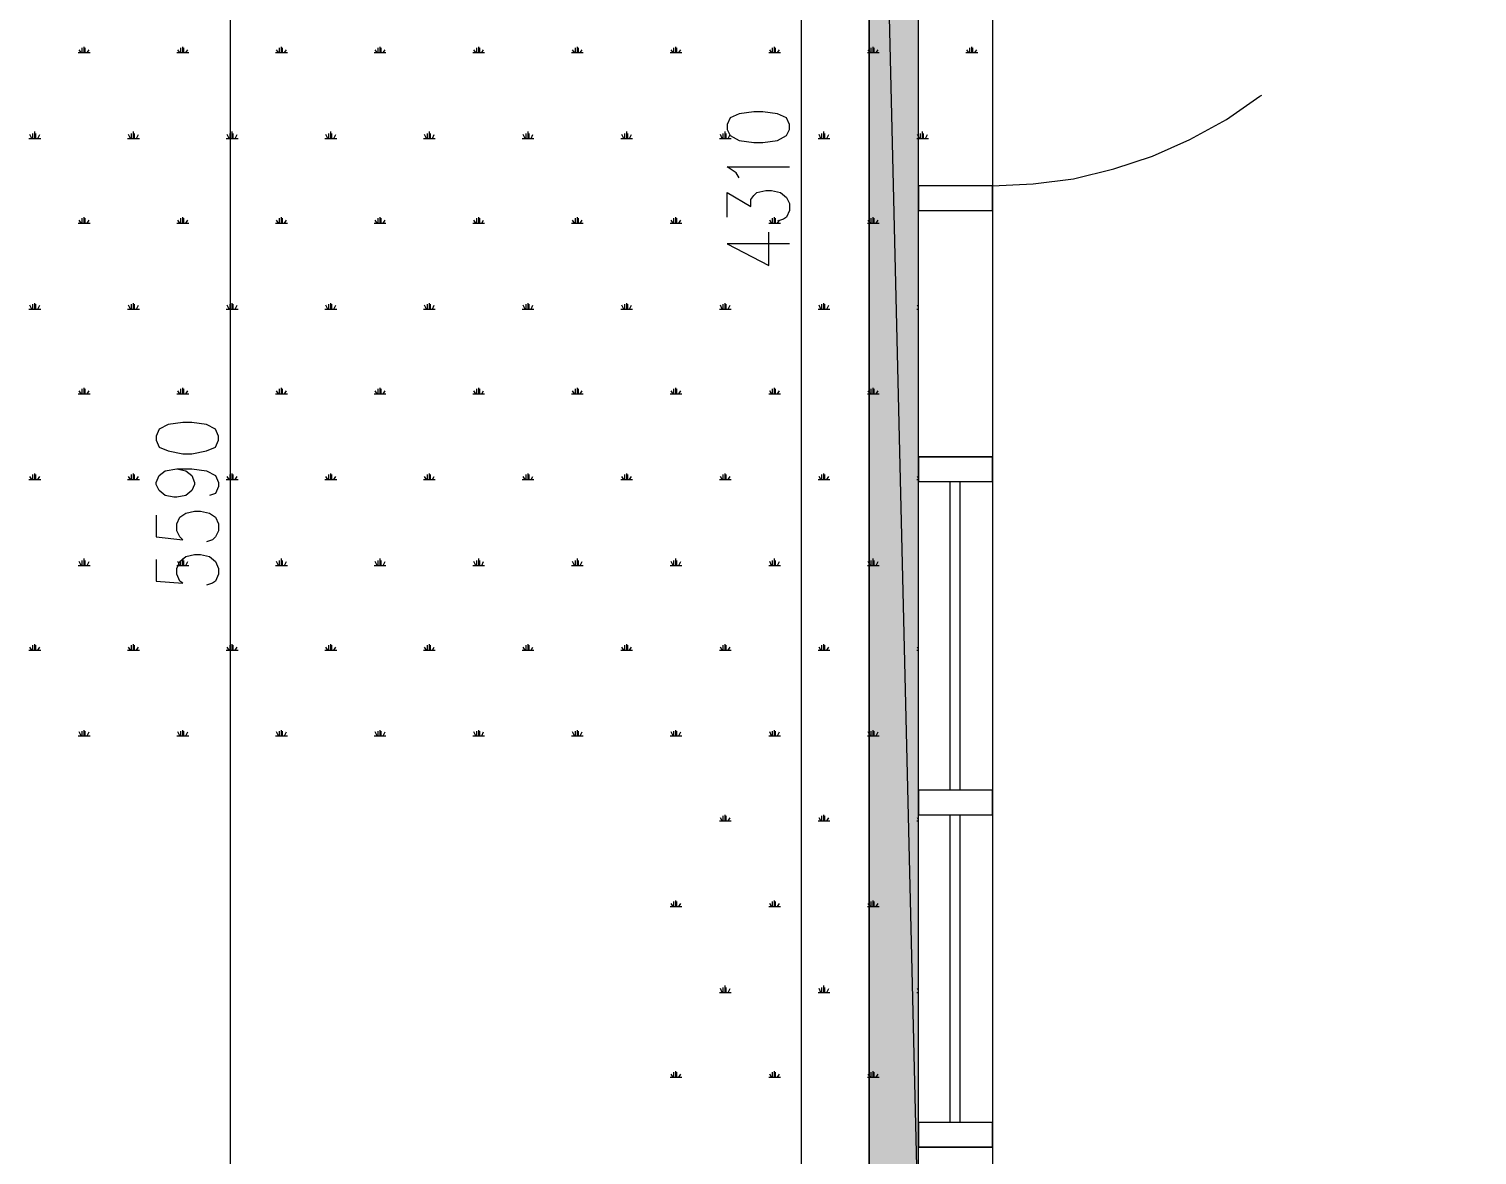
# Model space of a CAD drawing. Header units: millimetres. Extents: x -75 to 20144, y -75 to 30258.
# Drawn here: x 12343 to 15279, y 22957 to 25241 of the extents above; entities that cross this region are included whole.
import ezdxf

# ---------------------------------------------------------------- set-up
doc = ezdxf.new("R2010")
doc.units = ezdxf.units.MM
for name, color, linetype, true_color in [('SRC-FILLSTROKE-ff0000', 7, 'Continuous', 0xff0000), ('SRC-STROKE-000000', 7, 'Continuous', 0x000000), ('SRC-STROKE-767676', 7, 'Continuous', 0x767676), ('SRC-STROKE-a953a0', 7, 'Continuous', 0xa953a0), ('SRC-STROKE-ff0000', 7, 'Continuous', 0xff0000)]:
    doc.layers.add(name, color=color, linetype=linetype, true_color=true_color)

msp = doc.modelspace()

# ---------------------------------------------------------------- hatches: boundary and pattern name
at = {"layer": 'SRC-FILLSTROKE-ff0000', "true_color": 0xff0000}
h = msp.add_hatch(color=7, dxfattribs=at)
h.dxf.hatch_style = 1
h.paths.add_polyline_path([(14147.1, 26972.3), (14047.1, 26972.3), (14147.1, 22763), (14147.1, 26972.3)])
h = msp.add_hatch(color=7, dxfattribs=at)
h.dxf.hatch_style = 1
h.paths.add_polyline_path([(14047.1, 26972.3), (14147.1, 22763), (14047.1, 22763), (14047.1, 26972.3)])

# ---------------------------------------------------------------- linework, layer by layer
at = {"layer": 'SRC-FILLSTROKE-ff0000'}
for points in [[(14147.1, 26972.3), (14047.1, 26972.3), (14147.1, 22763), (14147.1, 26972.3)], [(14047.1, 26972.3), (14147.1, 22763), (14047.1, 22763), (14047.1, 26972.3)]]:
    msp.add_lwpolyline(points, dxfattribs=at)
at = {"layer": 'SRC-STROKE-000000'}
for points in [[(14297, 27822.2), (14297, 22847), (15796.8, 22847), (15796.8, 27822.2), (14297, 27822.2)], [(12751.3, 27022.3), (12751.3, 21533.2)], [(14147.1, 24872.7), (14297, 24872.7), (14297, 24372.8), (14147.1, 24372.8), (14147.1, 24872.7)], [(12601.3, 24406.8), (12607.3, 24392.8), (12625.3, 24384.8), (12655.3, 24378.8), (12673.3, 24378.8), (12703.3, 24384.8), (12721.3, 24392.8), (12727.3, 24406.8), (12727.3, 24414.8), (12721.3, 24428.8), (12703.3, 24438.8), (12673.3, 24442.8), (12655.3, 24442.8), (12625.3, 24438.8), (12607.3, 24428.8), (12601.3, 24414.8), (12601.3, 24406.8)], [(14147.1, 24372.8), (14297, 24372.8), (14297, 22873), (14147.1, 22873), (14147.1, 24372.8)], [(12643.3, 24348.8), (12661.3, 24344.8), (12673.3, 24334.8), (12679.3, 24320.8), (12679.3, 24316.8), (12673.3, 24304.8), (12661.3, 24294.8), (12643.3, 24290.8), (12637.3, 24290.8), (12619.3, 24294.8), (12607.3, 24304.8), (12601.3, 24316.8), (12601.3, 24320.8), (12607.3, 24334.8), (12619.3, 24344.8), (12643.3, 24348.8), (12673.3, 24348.8), (12703.3, 24344.8), (12721.3, 24334.8), (12727.3, 24320.8), (12727.3, 24312.8), (12721.3, 24298.8), (12709.3, 24294.8)], [(12601.3, 24254.8), (12601.3, 24210.8), (12655.3, 24204.8), (12649.3, 24210.8), (12643.3, 24222.8), (12643.3, 24236.8), (12649.3, 24250.8), (12661.3, 24258.8), (12679.3, 24262.8), (12691.3, 24262.8), (12709.3, 24258.8), (12721.3, 24250.8), (12727.3, 24236.8), (12727.3, 24222.8), (12721.3, 24210.8), (12715.3, 24204.8), (12703.3, 24200.8)], [(12601.3, 24164.8), (12601.3, 24120.8), (12655.3, 24116.8), (12649.3, 24120.8), (12643.3, 24134.8), (12643.3, 24146.8), (12649.3, 24160.8), (12661.3, 24170.8), (12679.3, 24174.8), (12691.3, 24174.8), (12709.3, 24170.8), (12721.3, 24160.8), (12727.3, 24146.8), (12727.3, 24134.8), (12721.3, 24120.8), (12715.3, 24116.8), (12703.3, 24112.8)]]:
    msp.add_lwpolyline(points, dxfattribs=at)
at = {"layer": 'SRC-STROKE-767676'}
for points in [[(14297, 24922.7), (14379, 24926.7), (14461, 24936.7), (14543, 24956.7), (14621, 24982.7), (14697, 25016.7), (14771, 25056.7), (14839, 25104.6), (14843, 25106.6)], [(14147.1, 24922.7), (14147.1, 24872.7), (14297, 24872.7), (14297, 24922.7), (14147.1, 24922.7)], [(14297, 24372.8), (14297, 22973), (14147.1, 22973), (14147.1, 24372.8), (14297, 24372.8)], [(14297, 24322.8), (14297, 24372.8), (14147.1, 24372.8), (14147.1, 24322.8), (14297, 24322.8)], [(14211.1, 23696.9), (14211.1, 24322.8)], [(14231.1, 23696.9), (14231.1, 24322.8)], [(14297, 23646.9), (14297, 23696.9), (14147.1, 23696.9), (14147.1, 23646.9), (14297, 23646.9)], [(14211.1, 23023), (14211.1, 23646.9)], [(14231.1, 23023), (14231.1, 23646.9)], [(14297, 22973), (14297, 23023), (14147.1, 23023), (14147.1, 22973), (14297, 22973)]]:
    msp.add_lwpolyline(points, dxfattribs=at)
at = {"layer": 'SRC-STROKE-a953a0'}
for points in [[(12443.3, 25192.6), (12467.3, 25192.6)], [(12449.3, 25192.6), (12445.3, 25198.6)], [(12451.3, 25192.6), (12451.3, 25202.6)], [(12455.3, 25192.6), (12455.3, 25204.6)], [(12457.3, 25192.6), (12457.3, 25202.6)], [(12461.3, 25192.6), (12465.3, 25198.6)], [(12643.3, 25192.6), (12667.3, 25192.6)], [(12649.3, 25192.6), (12645.3, 25198.6)], [(12651.3, 25192.6), (12651.3, 25202.6)], [(12655.3, 25192.6), (12655.3, 25204.6)], [(12657.3, 25192.6), (12657.3, 25202.6)], [(12661.3, 25192.6), (12665.3, 25198.6)], [(12843.3, 25192.6), (12867.3, 25192.6)], [(12849.3, 25192.6), (12845.3, 25198.6)], [(12851.3, 25192.6), (12851.3, 25202.6)], [(12855.3, 25192.6), (12855.3, 25204.6)], [(12857.3, 25192.6), (12857.3, 25202.6)], [(12861.3, 25192.6), (12865.3, 25198.6)], [(13043.2, 25192.6), (13067.2, 25192.6)], [(13049.2, 25192.6), (13045.2, 25198.6)], [(13051.2, 25192.6), (13051.2, 25202.6)], [(13055.2, 25192.6), (13055.2, 25204.6)], [(13057.2, 25192.6), (13057.2, 25202.6)], [(13061.2, 25192.6), (13065.2, 25198.6)], [(13243.2, 25192.6), (13267.2, 25192.6)], [(13249.2, 25192.6), (13245.2, 25198.6)], [(13251.2, 25192.6), (13251.2, 25202.6)], [(13255.2, 25192.6), (13255.2, 25204.6)], [(13257.2, 25192.6), (13257.2, 25202.6)], [(13261.2, 25192.6), (13265.2, 25198.6)], [(13443.2, 25192.6), (13467.2, 25192.6)], [(13449.2, 25192.6), (13445.2, 25198.6)], [(13451.2, 25192.6), (13451.2, 25202.6)], [(13455.2, 25192.6), (13455.2, 25204.6)], [(13457.2, 25192.6), (13457.2, 25202.6)], [(13461.2, 25192.6), (13465.2, 25198.6)], [(13643.1, 25192.6), (13667.1, 25192.6)], [(13649.1, 25192.6), (13645.2, 25198.6)], [(13651.1, 25192.6), (13651.1, 25202.6)], [(13655.1, 25192.6), (13655.1, 25204.6)], [(13657.1, 25192.6), (13657.1, 25202.6)], [(13661.1, 25192.6), (13665.1, 25198.6)], [(13843.1, 25192.6), (13867.1, 25192.6)], [(13849.1, 25192.6), (13845.1, 25198.6)], [(13851.1, 25192.6), (13851.1, 25202.6)], [(13855.1, 25192.6), (13855.1, 25204.6)], [(13857.1, 25192.6), (13857.1, 25202.6)], [(13861.1, 25192.6), (13865.1, 25198.6)], [(14043.1, 25192.6), (14067.1, 25192.6)], [(14049.1, 25192.6), (14045.1, 25198.6)], [(14051.1, 25192.6), (14051.1, 25202.6)], [(14055.1, 25192.6), (14055.1, 25204.6)], [(14057.1, 25192.6), (14057.1, 25202.6)], [(14061.1, 25192.6), (14065.1, 25198.6)], [(14243.1, 25192.6), (14267.1, 25192.6)], [(14249.1, 25192.6), (14245.1, 25198.6)], [(14251.1, 25192.6), (14251.1, 25202.6)], [(14255.1, 25192.6), (14255.1, 25204.6)], [(14257.1, 25192.6), (14257.1, 25202.6)], [(14261.1, 25192.6), (14265.1, 25198.6)], [(12343.4, 25018.7), (12367.4, 25018.7)], [(12349.4, 25018.7), (12345.4, 25026.7)], [(12351.4, 25018.7), (12351.4, 25028.7)], [(12355.4, 25018.7), (12355.4, 25032.7)], [(12357.4, 25018.7), (12357.4, 25028.7)], [(12361.4, 25018.7), (12365.4, 25026.7)], [(12543.3, 25018.7), (12567.3, 25018.7)], [(12549.3, 25018.7), (12545.3, 25026.7)], [(12551.3, 25018.7), (12551.3, 25028.7)], [(12555.3, 25018.7), (12555.3, 25032.7)], [(12557.3, 25018.7), (12557.3, 25028.7)], [(12561.3, 25018.7), (12565.3, 25026.7)], [(12743.3, 25018.7), (12767.3, 25018.7)], [(12749.3, 25018.7), (12745.3, 25026.7)], [(12751.3, 25018.7), (12751.3, 25028.7)], [(12755.3, 25018.7), (12755.3, 25032.7)], [(12757.3, 25018.7), (12757.3, 25028.7)], [(12761.3, 25018.7), (12765.3, 25026.7)], [(12943.3, 25018.7), (12967.3, 25018.7)], [(12949.3, 25018.7), (12945.3, 25026.7)], [(12951.3, 25018.7), (12951.3, 25028.7)], [(12955.3, 25018.7), (12955.3, 25032.7)], [(12957.3, 25018.7), (12957.3, 25028.7)], [(12961.3, 25018.7), (12965.3, 25026.7)], [(13143.2, 25018.7), (13167.2, 25018.7)], [(13149.2, 25018.7), (13145.2, 25026.7)], [(13151.2, 25018.7), (13151.2, 25028.7)], [(13155.2, 25018.7), (13155.2, 25032.7)], [(13157.2, 25018.7), (13157.2, 25028.7)], [(13161.2, 25018.7), (13165.2, 25026.7)], [(13343.2, 25018.7), (13367.2, 25018.7)], [(13349.2, 25018.7), (13345.2, 25026.7)], [(13351.2, 25018.7), (13351.2, 25028.7)], [(13355.2, 25018.7), (13355.2, 25032.7)], [(13357.2, 25018.7), (13357.2, 25028.7)], [(13361.2, 25018.7), (13365.2, 25026.7)], [(13543.2, 25018.7), (13567.2, 25018.7)], [(13549.2, 25018.7), (13545.2, 25026.7)], [(13551.2, 25018.7), (13551.2, 25028.7)], [(13555.2, 25018.7), (13555.2, 25032.7)], [(13557.2, 25018.7), (13557.2, 25028.7)], [(13561.2, 25018.7), (13565.2, 25026.7)], [(13743.1, 25018.7), (13767.1, 25018.7)], [(13749.1, 25018.7), (13745.1, 25026.7)], [(13751.1, 25018.7), (13751.1, 25028.7)], [(13755.1, 25018.7), (13755.1, 25032.7)], [(13757.1, 25018.7), (13757.1, 25028.7)], [(13761.1, 25018.7), (13765.1, 25026.7)], [(13943.1, 25018.7), (13967.1, 25018.7)], [(13949.1, 25018.7), (13945.1, 25026.7)], [(13951.1, 25018.7), (13951.1, 25028.7)], [(13955.1, 25018.7), (13955.1, 25032.7)], [(13957.1, 25018.7), (13957.1, 25028.7)], [(13961.1, 25018.7), (13965.1, 25026.7)], [(14143.1, 25018.7), (14167.1, 25018.7)], [(14149.1, 25018.7), (14145.1, 25026.7)], [(14151.1, 25018.7), (14151.1, 25028.7)], [(14155.1, 25018.7), (14155.1, 25032.7)], [(14157.1, 25018.7), (14157.1, 25028.7)], [(14161.1, 25018.7), (14165.1, 25026.7)], [(12443.3, 24846.7), (12467.3, 24846.7)], [(12449.3, 24846.7), (12445.3, 24852.7)], [(12451.3, 24846.7), (12451.3, 24856.7)], [(12455.3, 24846.7), (12455.3, 24858.7)], [(12457.3, 24846.7), (12457.3, 24856.7)], [(12461.3, 24846.7), (12465.3, 24852.7)], [(12643.3, 24846.7), (12667.3, 24846.7)], [(12649.3, 24846.7), (12645.3, 24852.7)], [(12651.3, 24846.7), (12651.3, 24856.7)], [(12655.3, 24846.7), (12655.3, 24858.7)], [(12657.3, 24846.7), (12657.3, 24856.7)], [(12661.3, 24846.7), (12665.3, 24852.7)], [(12843.3, 24846.7), (12867.3, 24846.7)], [(12849.3, 24846.7), (12845.3, 24852.7)], [(12851.3, 24846.7), (12851.3, 24856.7)], [(12855.3, 24846.7), (12855.3, 24858.7)], [(12857.3, 24846.7), (12857.3, 24856.7)], [(12861.3, 24846.7), (12865.3, 24852.7)], [(13043.2, 24846.7), (13067.2, 24846.7)], [(13049.2, 24846.7), (13045.2, 24852.7)], [(13051.2, 24846.7), (13051.2, 24856.7)], [(13055.2, 24846.7), (13055.2, 24858.7)], [(13057.2, 24846.7), (13057.2, 24856.7)], [(13061.2, 24846.7), (13065.2, 24852.7)], [(13243.2, 24846.7), (13267.2, 24846.7)], [(13249.2, 24846.7), (13245.2, 24852.7)], [(13251.2, 24846.7), (13251.2, 24856.7)], [(13255.2, 24846.7), (13255.2, 24858.7)], [(13257.2, 24846.7), (13257.2, 24856.7)], [(13261.2, 24846.7), (13265.2, 24852.7)], [(13443.2, 24846.7), (13467.2, 24846.7)], [(13449.2, 24846.7), (13445.2, 24852.7)], [(13451.2, 24846.7), (13451.2, 24856.7)], [(13455.2, 24846.7), (13455.2, 24858.7)], [(13457.2, 24846.7), (13457.2, 24856.7)], [(13461.2, 24846.7), (13465.2, 24852.7)], [(13643.1, 24846.7), (13667.1, 24846.7)], [(13649.1, 24846.7), (13645.2, 24852.7)], [(13651.1, 24846.7), (13651.1, 24856.7)], [(13655.1, 24846.7), (13655.1, 24858.7)], [(13657.1, 24846.7), (13657.1, 24856.7)], [(13661.1, 24846.7), (13665.1, 24852.7)], [(13843.1, 24846.7), (13867.1, 24846.7)], [(13849.1, 24846.7), (13845.1, 24852.7)], [(13851.1, 24846.7), (13851.1, 24856.7)], [(13855.1, 24846.7), (13855.1, 24858.7)], [(13857.1, 24846.7), (13857.1, 24856.7)], [(13861.1, 24846.7), (13865.1, 24852.7)], [(14043.1, 24846.7), (14067.1, 24846.7)], [(14049.1, 24846.7), (14045.1, 24852.7)], [(14051.1, 24846.7), (14051.1, 24856.7)], [(14055.1, 24846.7), (14055.1, 24858.7)], [(14057.1, 24846.7), (14057.1, 24856.7)], [(14061.1, 24846.7), (14065.1, 24852.7)], [(12343.4, 24672.7), (12367.4, 24672.7)], [(12349.4, 24672.7), (12345.4, 24680.7)], [(12351.4, 24672.7), (12351.4, 24682.7)], [(12355.4, 24672.7), (12355.4, 24684.7)], [(12357.4, 24672.7), (12357.4, 24682.7)], [(12361.4, 24672.7), (12365.4, 24680.7)], [(12543.3, 24672.7), (12567.3, 24672.7)], [(12549.3, 24672.7), (12545.3, 24680.7)], [(12551.3, 24672.7), (12551.3, 24682.7)], [(12555.3, 24672.7), (12555.3, 24684.7)], [(12557.3, 24672.7), (12557.3, 24682.7)], [(12561.3, 24672.7), (12565.3, 24680.7)], [(12743.3, 24672.7), (12767.3, 24672.7)], [(12749.3, 24672.7), (12745.3, 24680.7)], [(12751.3, 24672.7), (12751.3, 24682.7)], [(12755.3, 24672.7), (12755.3, 24684.7)], [(12757.3, 24672.7), (12757.3, 24682.7)], [(12761.3, 24672.7), (12765.3, 24680.7)], [(12943.3, 24672.7), (12967.3, 24672.7)], [(12949.3, 24672.7), (12945.3, 24680.7)], [(12951.3, 24672.7), (12951.3, 24682.7)], [(12955.3, 24672.7), (12955.3, 24684.7)], [(12957.3, 24672.7), (12957.3, 24682.7)], [(12961.3, 24672.7), (12965.3, 24680.7)], [(13143.2, 24672.7), (13167.2, 24672.7)], [(13149.2, 24672.7), (13145.2, 24680.7)], [(13151.2, 24672.7), (13151.2, 24682.7)], [(13155.2, 24672.7), (13155.2, 24684.7)], [(13157.2, 24672.7), (13157.2, 24682.7)], [(13161.2, 24672.7), (13165.2, 24680.7)], [(13343.2, 24672.7), (13367.2, 24672.7)], [(13349.2, 24672.7), (13345.2, 24680.7)], [(13351.2, 24672.7), (13351.2, 24682.7)], [(13355.2, 24672.7), (13355.2, 24684.7)], [(13357.2, 24672.7), (13357.2, 24682.7)], [(13361.2, 24672.7), (13365.2, 24680.7)], [(13543.2, 24672.7), (13567.2, 24672.7)], [(13549.2, 24672.7), (13545.2, 24680.7)], [(13551.2, 24672.7), (13551.2, 24682.7)], [(13555.2, 24672.7), (13555.2, 24684.7)], [(13557.2, 24672.7), (13557.2, 24682.7)], [(13561.2, 24672.7), (13565.2, 24680.7)], [(13743.1, 24672.7), (13767.1, 24672.7)], [(13749.1, 24672.7), (13745.1, 24680.7)], [(13751.1, 24672.7), (13751.1, 24682.7)], [(13755.1, 24672.7), (13755.1, 24684.7)], [(13757.1, 24672.7), (13757.1, 24682.7)], [(13761.1, 24672.7), (13765.1, 24680.7)], [(13943.1, 24672.7), (13967.1, 24672.7)], [(13949.1, 24672.7), (13945.1, 24680.7)], [(13951.1, 24672.7), (13951.1, 24682.7)], [(13955.1, 24672.7), (13955.1, 24684.7)], [(13957.1, 24672.7), (13957.1, 24682.7)], [(13961.1, 24672.7), (13965.1, 24680.7)], [(14143.1, 24672.7), (14147.1, 24672.7)], [(14147.1, 24676.7), (14145.1, 24680.7)], [(12443.3, 24500.7), (12467.3, 24500.7)], [(12449.3, 24500.7), (12445.3, 24506.7)], [(12451.3, 24500.7), (12451.3, 24510.7)], [(12455.3, 24500.7), (12455.3, 24512.7)], [(12457.3, 24500.7), (12457.3, 24510.7)], [(12461.3, 24500.7), (12465.3, 24506.7)], [(12643.3, 24500.7), (12667.3, 24500.7)], [(12649.3, 24500.7), (12645.3, 24506.7)], [(12651.3, 24500.7), (12651.3, 24510.7)], [(12655.3, 24500.7), (12655.3, 24512.7)], [(12657.3, 24500.7), (12657.3, 24510.7)], [(12661.3, 24500.7), (12665.3, 24506.7)], [(12843.3, 24500.7), (12867.3, 24500.7)], [(12849.3, 24500.7), (12845.3, 24506.7)], [(12851.3, 24500.7), (12851.3, 24510.7)], [(12855.3, 24500.7), (12855.3, 24512.7)], [(12857.3, 24500.7), (12857.3, 24510.7)], [(12861.3, 24500.7), (12865.3, 24506.7)], [(13043.2, 24500.7), (13067.2, 24500.7)], [(13049.2, 24500.7), (13045.2, 24506.7)], [(13051.2, 24500.7), (13051.2, 24510.7)], [(13055.2, 24500.7), (13055.2, 24512.7)], [(13057.2, 24500.7), (13057.2, 24510.7)], [(13061.2, 24500.7), (13065.2, 24506.7)], [(13243.2, 24500.7), (13267.2, 24500.7)], [(13249.2, 24500.7), (13245.2, 24506.7)], [(13251.2, 24500.7), (13251.2, 24510.7)], [(13255.2, 24500.7), (13255.2, 24512.7)], [(13257.2, 24500.7), (13257.2, 24510.7)], [(13261.2, 24500.7), (13265.2, 24506.7)], [(13443.2, 24500.7), (13467.2, 24500.7)], [(13449.2, 24500.7), (13445.2, 24506.7)], [(13451.2, 24500.7), (13451.2, 24510.7)], [(13455.2, 24500.7), (13455.2, 24512.7)], [(13457.2, 24500.7), (13457.2, 24510.7)], [(13461.2, 24500.7), (13465.2, 24506.7)], [(13643.1, 24500.7), (13667.1, 24500.7)], [(13649.1, 24500.7), (13645.2, 24506.7)], [(13651.1, 24500.7), (13651.1, 24510.7)], [(13655.1, 24500.7), (13655.1, 24512.7)], [(13657.1, 24500.7), (13657.1, 24510.7)], [(13661.1, 24500.7), (13665.1, 24506.7)], [(13843.1, 24500.7), (13867.1, 24500.7)], [(13849.1, 24500.7), (13845.1, 24506.7)], [(13851.1, 24500.7), (13851.1, 24510.7)], [(13855.1, 24500.7), (13855.1, 24512.7)], [(13857.1, 24500.7), (13857.1, 24510.7)], [(13861.1, 24500.7), (13865.1, 24506.7)], [(14043.1, 24500.7), (14067.1, 24500.7)], [(14049.1, 24500.7), (14045.1, 24506.7)], [(14051.1, 24500.7), (14051.1, 24510.7)], [(14055.1, 24500.7), (14055.1, 24512.7)], [(14057.1, 24500.7), (14057.1, 24510.7)], [(14061.1, 24500.7), (14065.1, 24506.7)], [(12355.4, 24326.8), (12355.4, 24338.8)], [(12555.3, 24326.8), (12555.3, 24338.8)], [(12755.3, 24326.8), (12755.3, 24338.8)], [(12955.3, 24326.8), (12955.3, 24338.8)], [(13155.2, 24326.8), (13155.2, 24338.8)], [(13355.2, 24326.8), (13355.2, 24338.8)], [(13555.2, 24326.8), (13555.2, 24338.8)], [(13755.1, 24326.8), (13755.1, 24338.8)], [(13955.1, 24326.8), (13955.1, 24338.8)], [(12343.4, 24326.8), (12367.4, 24326.8)], [(12349.4, 24326.8), (12345.4, 24332.8)], [(12351.4, 24326.8), (12351.4, 24336.8)], [(12357.4, 24326.8), (12357.4, 24336.8)], [(12361.4, 24326.8), (12365.4, 24332.8)], [(12543.3, 24326.8), (12567.3, 24326.8)], [(12549.3, 24326.8), (12545.3, 24332.8)], [(12551.3, 24326.8), (12551.3, 24336.8)], [(12557.3, 24326.8), (12557.3, 24336.8)], [(12561.3, 24326.8), (12565.3, 24332.8)], [(12743.3, 24326.8), (12767.3, 24326.8)], [(12749.3, 24326.8), (12745.3, 24332.8)], [(12751.3, 24326.8), (12751.3, 24336.8)], [(12757.3, 24326.8), (12757.3, 24336.8)], [(12761.3, 24326.8), (12765.3, 24332.8)], [(12943.3, 24326.8), (12967.3, 24326.8)], [(12949.3, 24326.8), (12945.3, 24332.8)], [(12951.3, 24326.8), (12951.3, 24336.8)], [(12957.3, 24326.8), (12957.3, 24336.8)], [(12961.3, 24326.8), (12965.3, 24332.8)], [(13143.2, 24326.8), (13167.2, 24326.8)], [(13149.2, 24326.8), (13145.2, 24332.8)], [(13151.2, 24326.8), (13151.2, 24336.8)], [(13157.2, 24326.8), (13157.2, 24336.8)], [(13161.2, 24326.8), (13165.2, 24332.8)], [(13343.2, 24326.8), (13367.2, 24326.8)], [(13349.2, 24326.8), (13345.2, 24332.8)], [(13351.2, 24326.8), (13351.2, 24336.8)], [(13357.2, 24326.8), (13357.2, 24336.8)], [(13361.2, 24326.8), (13365.2, 24332.8)], [(13543.2, 24326.8), (13567.2, 24326.8)], [(13549.2, 24326.8), (13545.2, 24332.8)], [(13551.2, 24326.8), (13551.2, 24336.8)], [(13557.2, 24326.8), (13557.2, 24336.8)], [(13561.2, 24326.8), (13565.2, 24332.8)], [(13743.1, 24326.8), (13767.1, 24326.8)], [(13749.1, 24326.8), (13745.1, 24332.8)], [(13751.1, 24326.8), (13751.1, 24336.8)], [(13757.1, 24326.8), (13757.1, 24336.8)], [(13761.1, 24326.8), (13765.1, 24332.8)], [(13943.1, 24326.8), (13967.1, 24326.8)], [(13949.1, 24326.8), (13945.1, 24332.8)], [(13951.1, 24326.8), (13951.1, 24336.8)], [(13957.1, 24326.8), (13957.1, 24336.8)], [(13961.1, 24326.8), (13965.1, 24332.8)], [(14143.1, 24326.8), (14147.1, 24326.8)], [(14147.1, 24328.8), (14145.1, 24332.8)], [(12451.3, 24152.8), (12451.3, 24162.8)], [(12455.3, 24152.8), (12455.3, 24166.8)], [(12457.3, 24152.8), (12457.3, 24162.8)], [(12651.3, 24152.8), (12651.3, 24162.8)], [(12655.3, 24152.8), (12655.3, 24166.8)], [(12657.3, 24152.8), (12657.3, 24162.8)], [(12851.3, 24152.8), (12851.3, 24162.8)], [(12855.3, 24152.8), (12855.3, 24166.8)], [(12857.3, 24152.8), (12857.3, 24162.8)], [(13051.2, 24152.8), (13051.2, 24162.8)], [(13055.2, 24152.8), (13055.2, 24166.8)], [(13057.2, 24152.8), (13057.2, 24162.8)], [(13251.2, 24152.8), (13251.2, 24162.8)], [(13255.2, 24152.8), (13255.2, 24166.8)], [(13257.2, 24152.8), (13257.2, 24162.8)], [(13451.2, 24152.8), (13451.2, 24162.8)], [(13455.2, 24152.8), (13455.2, 24166.8)], [(13457.2, 24152.8), (13457.2, 24162.8)], [(13651.1, 24152.8), (13651.1, 24162.8)], [(13655.1, 24152.8), (13655.1, 24166.8)], [(13657.1, 24152.8), (13657.1, 24162.8)], [(13851.1, 24152.8), (13851.1, 24162.8)], [(13855.1, 24152.8), (13855.1, 24166.8)], [(13857.1, 24152.8), (13857.1, 24162.8)], [(14051.1, 24152.8), (14051.1, 24162.8)], [(14055.1, 24152.8), (14055.1, 24166.8)], [(14057.1, 24152.8), (14057.1, 24162.8)], [(12443.3, 24152.8), (12467.3, 24152.8)], [(12449.3, 24152.8), (12445.3, 24160.8)], [(12461.3, 24152.8), (12465.3, 24160.8)], [(12643.3, 24152.8), (12667.3, 24152.8)], [(12649.3, 24152.8), (12645.3, 24160.8)], [(12661.3, 24152.8), (12665.3, 24160.8)], [(12843.3, 24152.8), (12867.3, 24152.8)], [(12849.3, 24152.8), (12845.3, 24160.8)], [(12861.3, 24152.8), (12865.3, 24160.8)], [(13043.2, 24152.8), (13067.2, 24152.8)], [(13049.2, 24152.8), (13045.2, 24160.8)], [(13061.2, 24152.8), (13065.2, 24160.8)], [(13243.2, 24152.8), (13267.2, 24152.8)], [(13249.2, 24152.8), (13245.2, 24160.8)], [(13261.2, 24152.8), (13265.2, 24160.8)], [(13443.2, 24152.8), (13467.2, 24152.8)], [(13449.2, 24152.8), (13445.2, 24160.8)], [(13461.2, 24152.8), (13465.2, 24160.8)], [(13643.1, 24152.8), (13667.1, 24152.8)], [(13649.1, 24152.8), (13645.2, 24160.8)], [(13661.1, 24152.8), (13665.1, 24160.8)], [(13843.1, 24152.8), (13867.1, 24152.8)], [(13849.1, 24152.8), (13845.1, 24160.8)], [(13861.1, 24152.8), (13865.1, 24160.8)], [(14043.1, 24152.8), (14067.1, 24152.8)], [(14049.1, 24152.8), (14045.1, 24160.8)], [(14061.1, 24152.8), (14065.1, 24160.8)], [(12349.4, 23980.8), (12345.4, 23986.8)], [(12351.4, 23980.8), (12351.4, 23990.8)], [(12355.4, 23980.8), (12355.4, 23992.8)], [(12357.4, 23980.8), (12357.4, 23990.8)], [(12361.4, 23980.8), (12365.4, 23986.8)], [(12549.3, 23980.8), (12545.3, 23986.8)], [(12551.3, 23980.8), (12551.3, 23990.8)], [(12555.3, 23980.8), (12555.3, 23992.8)], [(12557.3, 23980.8), (12557.3, 23990.8)], [(12561.3, 23980.8), (12565.3, 23986.8)], [(12749.3, 23980.8), (12745.3, 23986.8)], [(12751.3, 23980.8), (12751.3, 23990.8)], [(12755.3, 23980.8), (12755.3, 23992.8)], [(12757.3, 23980.8), (12757.3, 23990.8)], [(12761.3, 23980.8), (12765.3, 23986.8)], [(12949.3, 23980.8), (12945.3, 23986.8)], [(12951.3, 23980.8), (12951.3, 23990.8)], [(12955.3, 23980.8), (12955.3, 23992.8)], [(12957.3, 23980.8), (12957.3, 23990.8)], [(12961.3, 23980.8), (12965.3, 23986.8)], [(13149.2, 23980.8), (13145.2, 23986.8)], [(13151.2, 23980.8), (13151.2, 23990.8)], [(13155.2, 23980.8), (13155.2, 23992.8)], [(13157.2, 23980.8), (13157.2, 23990.8)], [(13161.2, 23980.8), (13165.2, 23986.8)], [(13349.2, 23980.8), (13345.2, 23986.8)], [(13351.2, 23980.8), (13351.2, 23990.8)], [(13355.2, 23980.8), (13355.2, 23992.8)], [(13357.2, 23980.8), (13357.2, 23990.8)], [(13361.2, 23980.8), (13365.2, 23986.8)], [(13549.2, 23980.8), (13545.2, 23986.8)], [(13551.2, 23980.8), (13551.2, 23990.8)], [(13555.2, 23980.8), (13555.2, 23992.8)], [(13557.2, 23980.8), (13557.2, 23990.8)], [(13561.2, 23980.8), (13565.2, 23986.8)], [(13749.1, 23980.8), (13745.1, 23986.8)], [(13751.1, 23980.8), (13751.1, 23990.8)], [(13755.1, 23980.8), (13755.1, 23992.8)], [(13757.1, 23980.8), (13757.1, 23990.8)], [(13761.1, 23980.8), (13765.1, 23986.8)], [(13949.1, 23980.8), (13945.1, 23986.8)], [(13951.1, 23980.8), (13951.1, 23990.8)], [(13955.1, 23980.8), (13955.1, 23992.8)], [(13957.1, 23980.8), (13957.1, 23990.8)], [(13961.1, 23980.8), (13965.1, 23986.8)], [(14147.1, 23982.8), (14145.1, 23986.8)], [(12343.4, 23980.8), (12367.4, 23980.8)], [(12543.3, 23980.8), (12567.3, 23980.8)], [(12743.3, 23980.8), (12767.3, 23980.8)], [(12943.3, 23980.8), (12967.3, 23980.8)], [(13143.2, 23980.8), (13167.2, 23980.8)], [(13343.2, 23980.8), (13367.2, 23980.8)], [(13543.2, 23980.8), (13567.2, 23980.8)], [(13743.1, 23980.8), (13767.1, 23980.8)], [(13943.1, 23980.8), (13967.1, 23980.8)], [(14143.1, 23980.8), (14147.1, 23980.8)], [(12449.3, 23806.9), (12445.3, 23814.9)], [(12451.3, 23806.9), (12451.3, 23816.9)], [(12455.3, 23806.9), (12455.3, 23818.9)], [(12457.3, 23806.9), (12457.3, 23816.9)], [(12461.3, 23806.9), (12465.3, 23814.9)], [(12649.3, 23806.9), (12645.3, 23814.9)], [(12651.3, 23806.9), (12651.3, 23816.9)], [(12655.3, 23806.9), (12655.3, 23818.9)], [(12657.3, 23806.9), (12657.3, 23816.9)], [(12661.3, 23806.9), (12665.3, 23814.9)], [(12849.3, 23806.9), (12845.3, 23814.9)], [(12851.3, 23806.9), (12851.3, 23816.9)], [(12855.3, 23806.9), (12855.3, 23818.9)], [(12857.3, 23806.9), (12857.3, 23816.9)], [(12861.3, 23806.9), (12865.3, 23814.9)], [(13049.2, 23806.9), (13045.2, 23814.9)], [(13051.2, 23806.9), (13051.2, 23816.9)], [(13055.2, 23806.9), (13055.2, 23818.9)], [(13057.2, 23806.9), (13057.2, 23816.9)], [(13061.2, 23806.9), (13065.2, 23814.9)], [(13249.2, 23806.9), (13245.2, 23814.9)], [(13251.2, 23806.9), (13251.2, 23816.9)], [(13255.2, 23806.9), (13255.2, 23818.9)], [(13257.2, 23806.9), (13257.2, 23816.9)], [(13261.2, 23806.9), (13265.2, 23814.9)], [(13449.2, 23806.9), (13445.2, 23814.9)], [(13451.2, 23806.9), (13451.2, 23816.9)], [(13455.2, 23806.9), (13455.2, 23818.9)], [(13457.2, 23806.9), (13457.2, 23816.9)], [(13461.2, 23806.9), (13465.2, 23814.9)], [(13649.1, 23806.9), (13645.2, 23814.9)], [(13651.1, 23806.9), (13651.1, 23816.9)], [(13655.1, 23806.9), (13655.1, 23818.9)], [(13657.1, 23806.9), (13657.1, 23816.9)], [(13661.1, 23806.9), (13665.1, 23814.9)], [(13849.1, 23806.9), (13845.1, 23814.9)], [(13851.1, 23806.9), (13851.1, 23816.9)], [(13855.1, 23806.9), (13855.1, 23818.9)], [(13857.1, 23806.9), (13857.1, 23816.9)], [(13861.1, 23806.9), (13865.1, 23814.9)], [(14049.1, 23806.9), (14045.1, 23814.9)], [(14051.1, 23806.9), (14051.1, 23816.9)], [(14055.1, 23806.9), (14055.1, 23818.9)], [(14057.1, 23806.9), (14057.1, 23816.9)], [(14061.1, 23806.9), (14065.1, 23814.9)], [(12443.3, 23806.9), (12467.3, 23806.9)], [(12643.3, 23806.9), (12667.3, 23806.9)], [(12843.3, 23806.9), (12867.3, 23806.9)], [(13043.2, 23806.9), (13067.2, 23806.9)], [(13243.2, 23806.9), (13267.2, 23806.9)], [(13443.2, 23806.9), (13467.2, 23806.9)], [(13643.1, 23806.9), (13667.1, 23806.9)], [(13843.1, 23806.9), (13867.1, 23806.9)], [(14043.1, 23806.9), (14067.1, 23806.9)], [(13743.1, 23634.9), (13767.1, 23634.9)], [(13749.1, 23634.9), (13745.1, 23640.9)], [(13751.1, 23634.9), (13751.1, 23644.9)], [(13755.1, 23634.9), (13755.1, 23646.9)], [(13757.1, 23634.9), (13757.1, 23644.9)], [(13761.1, 23634.9), (13765.1, 23640.9)], [(13943.1, 23634.9), (13967.1, 23634.9)], [(13949.1, 23634.9), (13945.1, 23640.9)], [(13951.1, 23634.9), (13951.1, 23644.9)], [(13955.1, 23634.9), (13955.1, 23646.9)], [(13957.1, 23634.9), (13957.1, 23644.9)], [(13961.1, 23634.9), (13965.1, 23640.9)], [(14143.1, 23634.9), (14147.1, 23634.9)], [(14147.1, 23636.9), (14145.1, 23640.9)], [(13643.1, 23460.9), (13667.1, 23460.9)], [(13649.1, 23460.9), (13645.2, 23466.9)], [(13651.1, 23460.9), (13651.1, 23470.9)], [(13655.1, 23460.9), (13655.1, 23472.9)], [(13657.1, 23460.9), (13657.1, 23470.9)], [(13661.1, 23460.9), (13665.1, 23466.9)], [(13843.1, 23460.9), (13867.1, 23460.9)], [(13849.1, 23460.9), (13845.1, 23466.9)], [(13851.1, 23460.9), (13851.1, 23470.9)], [(13855.1, 23460.9), (13855.1, 23472.9)], [(13857.1, 23460.9), (13857.1, 23470.9)], [(13861.1, 23460.9), (13865.1, 23466.9)], [(14043.1, 23460.9), (14067.1, 23460.9)], [(14049.1, 23460.9), (14045.1, 23466.9)], [(14051.1, 23460.9), (14051.1, 23470.9)], [(14055.1, 23460.9), (14055.1, 23472.9)], [(14057.1, 23460.9), (14057.1, 23470.9)], [(14061.1, 23460.9), (14065.1, 23466.9)], [(13743.1, 23286.9), (13767.1, 23286.9)], [(13749.1, 23286.9), (13745.1, 23294.9)], [(13751.1, 23286.9), (13751.1, 23296.9)], [(13755.1, 23286.9), (13755.1, 23300.9)], [(13757.1, 23286.9), (13757.1, 23296.9)], [(13761.1, 23286.9), (13765.1, 23294.9)], [(13943.1, 23286.9), (13967.1, 23286.9)], [(13949.1, 23286.9), (13945.1, 23294.9)], [(13951.1, 23286.9), (13951.1, 23296.9)], [(13955.1, 23286.9), (13955.1, 23300.9)], [(13957.1, 23286.9), (13957.1, 23296.9)], [(13961.1, 23286.9), (13965.1, 23294.9)], [(14143.1, 23286.9), (14147.1, 23286.9)], [(14147.1, 23290.9), (14145.1, 23294.9)], [(13643.1, 23115), (13667.1, 23115)], [(13649.1, 23115), (13645.2, 23121)], [(13651.1, 23115), (13651.1, 23125)], [(13655.1, 23115), (13655.1, 23127)], [(13657.1, 23115), (13657.1, 23125)], [(13661.1, 23115), (13665.1, 23121)], [(13843.1, 23115), (13867.1, 23115)], [(13849.1, 23115), (13845.1, 23121)], [(13851.1, 23115), (13851.1, 23125)], [(13855.1, 23115), (13855.1, 23127)], [(13857.1, 23115), (13857.1, 23125)], [(13861.1, 23115), (13865.1, 23121)], [(14043.1, 23115), (14067.1, 23115)], [(14049.1, 23115), (14045.1, 23121)], [(14051.1, 23115), (14051.1, 23125)], [(14055.1, 23115), (14055.1, 23127)], [(14057.1, 23115), (14057.1, 23125)], [(14061.1, 23115), (14065.1, 23121)]]:
    msp.add_lwpolyline(points, dxfattribs=at)
at = {"layer": 'SRC-STROKE-ff0000'}
for points in [[(13909.1, 27022.3), (13909.1, 22813)], [(14047.1, 26972.3), (14047.1, 22763), (14147.1, 22763), (14147.1, 26972.3), (14047.1, 26972.3)], [(13759.1, 25036.7), (13765.1, 25024.7), (13783.1, 25014.7), (13813.1, 25010.7), (13831.1, 25010.7), (13861.1, 25014.7), (13879.1, 25024.7), (13885.1, 25036.7), (13885.1, 25046.7), (13879.1, 25060.7), (13861.1, 25068.7), (13831.1, 25072.7), (13813.1, 25072.7), (13783.1, 25068.7), (13765.1, 25060.7), (13759.1, 25046.7), (13759.1, 25036.7)], [(13783.1, 24938.7), (13777.1, 24948.7), (13759.1, 24960.7), (13885.1, 24960.7)], [(13759.1, 24858.7), (13759.1, 24908.7), (13807.1, 24880.7), (13807.1, 24894.7), (13813.1, 24902.7), (13819.1, 24908.7), (13837.1, 24912.7), (13849.1, 24912.7), (13867.1, 24908.7), (13879.1, 24898.7), (13885.1, 24886.7), (13885.1, 24872.7), (13879.1, 24858.7), (13873.1, 24854.7), (13861.1, 24850.7)], [(13885.1, 24804.7), (13759.1, 24804.7), (13843.1, 24760.7), (13843.1, 24828.7)]]:
    msp.add_lwpolyline(points, dxfattribs=at)

doc.saveas('drawing.dxf')
